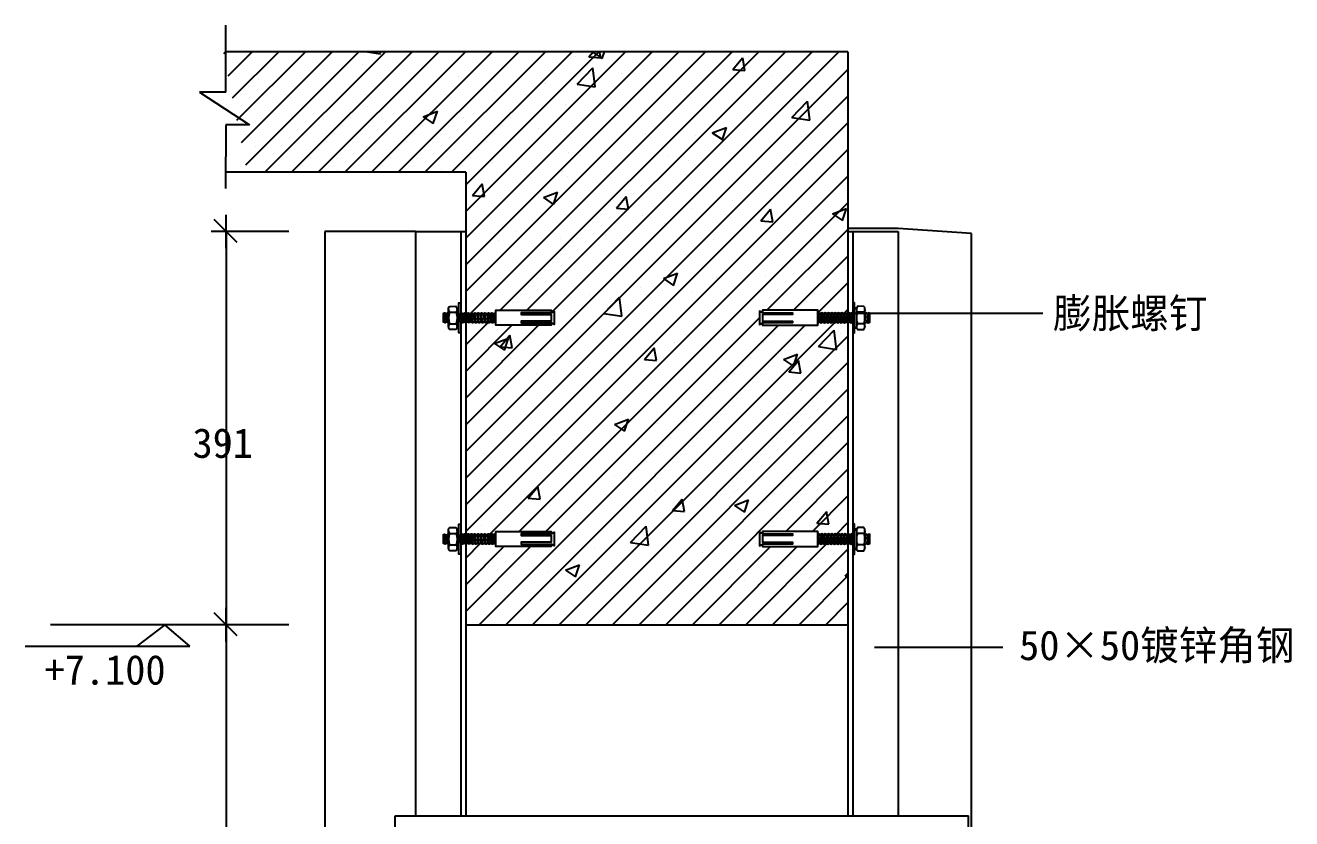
# Model space of a CAD drawing. Header units: metres. Extents: x -1106 to 1756, y 335 to 3725.
# Drawn here: x -1106 to 154, y 2877 to 3667 of the extents above; entities that cross this region are included whole.
import ezdxf

# ---------------------------------------------------------------- set-up
doc = ezdxf.new("R2010")
doc.units = ezdxf.units.M
for name, color, linetype in [('2', 2, 'Continuous'), ('3', 3, 'Continuous'), ('4', 4, 'Continuous'), ('7', 7, 'Continuous'), ('AXIS', 3, 'Continuous'), ('BH', 3, 'Continuous'), ('DIM', 3, 'Continuous'), ('TEXT', 7, 'Continuous')]:
    doc.layers.add(name, color=color, linetype=linetype)

msp = doc.modelspace()

# ---------------------------------------------------------------- linework, layer by layer
for p, q in [((-905.66, 3444.84), (-905.66, 3478.19)), ((-905.66, 3053.64), (-905.66, 3087))]:
    msp.add_line(p, q)
for points in [[(-894.72, 3450.38), (-917.81, 3473.47)], [(-894.72, 3059.18), (-917.81, 3082.28)]]:
    msp.add_lwpolyline(points)
at = {"layer": '2'}
for p, q in [((-287.57, 3640.32), (-906.33, 3640.32)), ((-287.57, 3640.32), (-287.57, 3070.32)), ((-667.57, 3520.32), (-906.33, 3520.32)), ((-667.57, 3520.32), (-667.57, 3070.32)), ((-667.57, 3070.32), (-287.57, 3070.32))]:
    msp.add_line(p, q, dxfattribs=at)
at = {"layer": '3'}
for p, q in [((-906.33, 3666.53), (-906.33, 3599.9)), ((-906.26, 3567.44), (-906.33, 3504.14)), ((-672.57, 3461.32), (-672.57, 2880.32)), ((-282.57, 3461.32), (-282.57, 2880.32)), ((-687.9, 3370.49), (-688.73, 3380.49)), ((-686.99, 3379.69), (-686.31, 3371.28)), ((-684.57, 3370.49), (-685.4, 3380.49)), ((-683.57, 3381.26), (-677.07, 3381.26)), ((-670.9, 3370.68), (-671.73, 3380.68)), ((-669.99, 3379.88), (-669.31, 3371.47)), ((-667.57, 3370.68), (-668.4, 3380.68)), ((-666.65, 3379.88), (-665.98, 3371.47)), ((-664.23, 3370.68), (-665.07, 3380.68)), ((-663.32, 3379.88), (-662.65, 3371.47)), ((-660.9, 3370.68), (-661.73, 3380.68)), ((-659.99, 3379.88), (-659.31, 3371.47)), ((-657.57, 3370.68), (-658.4, 3380.68)), ((-656.65, 3379.88), (-655.98, 3371.47)), ((-654.23, 3370.68), (-655.07, 3380.68)), ((-653.32, 3379.88), (-652.65, 3371.47)), ((-650.9, 3370.68), (-651.73, 3380.68)), ((-649.99, 3379.88), (-649.31, 3371.47)), ((-647.57, 3370.68), (-648.4, 3380.68)), ((-646.65, 3379.88), (-645.98, 3371.47)), ((-644.23, 3370.68), (-645.07, 3380.68)), ((-643.32, 3379.88), (-642.65, 3371.47)), ((-641.73, 3380.68), (-640.9, 3370.68)), ((-640.9, 3370.68), (-641.73, 3380.68)), ((-639.99, 3379.88), (-639.31, 3371.47)), ((-637.57, 3370.68), (-638.4, 3380.68)), ((-317.57, 3370.68), (-316.73, 3380.68)), ((-315.15, 3379.88), (-315.82, 3371.47)), ((-313.4, 3380.68), (-314.23, 3370.68)), ((-314.23, 3370.68), (-313.4, 3380.68)), ((-311.81, 3379.88), (-312.49, 3371.47)), ((-310.9, 3370.68), (-310.07, 3380.68)), ((-308.48, 3379.88), (-309.15, 3371.47)), ((-307.57, 3370.68), (-306.73, 3380.68)), ((-305.15, 3379.88), (-305.82, 3371.47)), ((-304.23, 3370.68), (-303.4, 3380.68)), ((-301.81, 3379.88), (-302.49, 3371.47)), ((-300.9, 3370.68), (-300.07, 3380.68)), ((-298.48, 3379.88), (-299.15, 3371.47)), ((-297.57, 3370.68), (-296.73, 3380.68)), ((-295.15, 3379.88), (-295.82, 3371.47)), ((-294.23, 3370.68), (-293.4, 3380.68)), ((-291.81, 3379.88), (-292.49, 3371.47)), ((-290.9, 3370.68), (-290.07, 3380.68)), ((-288.48, 3379.88), (-289.15, 3371.47)), ((-287.57, 3370.68), (-286.73, 3380.68)), ((-285.15, 3379.88), (-285.82, 3371.47)), ((-284.23, 3370.68), (-283.4, 3380.68)), ((-271.57, 3381.26), (-278.07, 3381.26)), ((-270.57, 3370.49), (-269.73, 3380.49)), ((-268.15, 3379.69), (-268.82, 3371.28)), ((-267.23, 3370.49), (-266.4, 3380.49)), ((-683.57, 3369.71), (-677.07, 3369.72)), ((-271.57, 3369.71), (-278.07, 3369.72)), ((-683.57, 3161.23), (-677.07, 3161.23)), ((-271.57, 3161.23), (-278.07, 3161.23)), ((-687.9, 3150.46), (-688.73, 3160.46)), ((-686.99, 3159.66), (-686.31, 3151.25)), ((-684.57, 3150.46), (-685.4, 3160.46)), ((-683.57, 3149.68), (-677.07, 3149.69)), ((-670.9, 3150.65), (-671.73, 3160.65)), ((-669.99, 3159.85), (-669.31, 3151.44)), ((-667.57, 3150.65), (-668.4, 3160.65)), ((-666.65, 3159.85), (-665.98, 3151.44)), ((-664.23, 3150.65), (-665.07, 3160.65)), ((-663.32, 3159.85), (-662.65, 3151.44)), ((-660.9, 3150.65), (-661.73, 3160.65)), ((-659.99, 3159.85), (-659.31, 3151.44)), ((-657.57, 3150.65), (-658.4, 3160.65)), ((-656.65, 3159.85), (-655.98, 3151.44)), ((-654.23, 3150.65), (-655.07, 3160.65)), ((-653.32, 3159.85), (-652.65, 3151.44)), ((-650.9, 3150.65), (-651.73, 3160.65)), ((-649.99, 3159.85), (-649.31, 3151.44)), ((-647.57, 3150.65), (-648.4, 3160.65)), ((-646.65, 3159.85), (-645.98, 3151.44)), ((-644.23, 3150.65), (-645.07, 3160.65)), ((-643.32, 3159.85), (-642.65, 3151.44)), ((-641.73, 3160.65), (-640.9, 3150.65)), ((-640.9, 3150.65), (-641.73, 3160.65)), ((-639.99, 3159.85), (-639.31, 3151.44)), ((-637.57, 3150.65), (-638.4, 3160.65)), ((-317.57, 3150.65), (-316.73, 3160.65)), ((-315.15, 3159.85), (-315.82, 3151.44)), ((-313.4, 3160.65), (-314.23, 3150.65)), ((-314.23, 3150.65), (-313.4, 3160.65)), ((-311.81, 3159.85), (-312.49, 3151.44)), ((-310.9, 3150.65), (-310.07, 3160.65)), ((-308.48, 3159.85), (-309.15, 3151.44)), ((-307.57, 3150.65), (-306.73, 3160.65)), ((-305.15, 3159.85), (-305.82, 3151.44)), ((-304.23, 3150.65), (-303.4, 3160.65)), ((-301.81, 3159.85), (-302.49, 3151.44)), ((-300.9, 3150.65), (-300.07, 3160.65)), ((-298.48, 3159.85), (-299.15, 3151.44)), ((-297.57, 3150.65), (-296.73, 3160.65)), ((-295.15, 3159.85), (-295.82, 3151.44)), ((-294.23, 3150.65), (-293.4, 3160.65)), ((-291.81, 3159.85), (-292.49, 3151.44)), ((-290.9, 3150.65), (-290.07, 3160.65)), ((-288.48, 3159.85), (-289.15, 3151.44)), ((-287.57, 3150.65), (-286.73, 3160.65)), ((-285.15, 3159.85), (-285.82, 3151.44)), ((-284.23, 3150.65), (-283.4, 3160.65)), ((-271.57, 3149.68), (-278.07, 3149.69)), ((-270.57, 3150.46), (-269.73, 3160.46)), ((-268.15, 3159.66), (-268.82, 3151.25)), ((-267.23, 3150.46), (-266.4, 3160.46)), ((-873.94, 3070.32), (-1080.61, 3070.32))]:
    msp.add_line(p, q, dxfattribs=at)
for points in [[(-684.57, 3383.93, 0.22), (-683.57, 3381.26, 0.17), (-683.57, 3369.71, 0.1), (-684.57, 3367.05)], [(-676.07, 3383.93, -0.22), (-677.07, 3381.26, -0.17), (-677.07, 3369.72, -0.1), (-676.07, 3367.05)], [(-279.07, 3383.93, 0.22), (-278.07, 3381.26, 0.17), (-278.07, 3369.72, 0.1), (-279.07, 3367.05)], [(-270.57, 3383.93, -0.22), (-271.57, 3381.26, -0.17), (-271.57, 3369.71, -0.1), (-270.57, 3367.05)], [(-684.57, 3163.9, 0.22), (-683.57, 3161.23, 0.17), (-683.57, 3149.68, 0.1), (-684.57, 3147.02)], [(-676.07, 3163.9, -0.22), (-677.07, 3161.23, -0.17), (-677.07, 3149.69, -0.1), (-676.07, 3147.02)], [(-279.07, 3163.9, 0.22), (-278.07, 3161.23, 0.17), (-278.07, 3149.69, 0.1), (-279.07, 3147.02)], [(-270.57, 3163.9, -0.22), (-271.57, 3161.23, -0.17), (-271.57, 3149.68, -0.1), (-270.57, 3147.02)]]:
    msp.add_lwpolyline(points, format="xyb", dxfattribs=at)
at = {"layer": '4'}
for p, q in [((-237.57, 3464.32), (-287.57, 3464.32)), ((-164.57, 3459.32), (-237.57, 3464.32)), ((-717.57, 3461.32), (-807.57, 3461.32)), ((-807.57, 3461.32), (-807.57, 2377.32)), ((-164.57, 2368.32), (-164.57, 3459.32))]:
    msp.add_line(p, q, dxfattribs=at)
at = {"layer": '7'}
for p, q in [((-717.57, 3461.32), (-717.57, 2880.32)), ((-717.57, 3461.32), (-667.57, 3461.32)), ((-287.57, 3461.32), (-237.57, 3461.32)), ((-237.57, 3461.32), (-237.57, 2880.32)), ((-684.57, 3370.49), (-684.57, 3380.11)), ((-676.07, 3383.93), (-676.07, 3367.05)), ((-674.32, 3365.61), (-674.32, 3385.37)), ((-672.57, 3371.43), (-672.57, 3380.26)), ((-637.57, 3370.68), (-637.57, 3380.3)), ((-317.57, 3370.68), (-317.57, 3380.3)), ((-282.57, 3371.43), (-282.57, 3380.26)), ((-280.82, 3365.61), (-280.82, 3385.37)), ((-279.07, 3383.93), (-279.07, 3367.05)), ((-270.57, 3370.49), (-270.57, 3380.11)), ((-676.07, 3163.9), (-676.07, 3147.02)), ((-674.32, 3145.58), (-674.32, 3165.34)), ((-280.82, 3145.58), (-280.82, 3165.34)), ((-279.07, 3163.9), (-279.07, 3147.02)), ((-684.57, 3150.46), (-684.57, 3160.08)), ((-672.57, 3151.41), (-672.57, 3160.23)), ((-637.57, 3150.65), (-637.57, 3160.27)), ((-317.57, 3150.65), (-317.57, 3160.27)), ((-282.57, 3151.41), (-282.57, 3160.23)), ((-270.57, 3150.46), (-270.57, 3160.08)), ((-966.76, 3070.32), (-994.73, 3048.94)), ((-941.87, 3048.94), (-966.76, 3070.32)), ((-667.57, 3070.32), (-667.57, 2880.32)), ((-287.57, 3070.32), (-287.57, 2880.32)), ((-1105.5, 3048.94), (-941.87, 3048.94)), ((-737.57, 2880.32), (-167.57, 2880.32)), ((-737.57, 2830.32), (-737.57, 2880.32)), ((-167.57, 2830.32), (-167.57, 2880.32))]:
    msp.add_line(p, q, dxfattribs=at)
for points in [[(-664.23, 3370.68), (-665.98, 3371.47), (-667.57, 3370.68), (-669.31, 3371.47), (-670.9, 3370.68), (-672.57, 3371.43), (-672.57, 3360.61), (-674.32, 3360.61), (-674.32, 3365.61), (-676.07, 3365.61), (-676.07, 3367.05, -0.2), (-677.23, 3363.94), (-683.4, 3363.94, -0.2), (-684.57, 3366.8), (-684.57, 3370.49), (-686.31, 3371.28), (-687.9, 3370.49), (-689.57, 3371.24), (-689.57, 3380.07), (-688.73, 3380.49), (-686.99, 3379.69), (-685.4, 3380.49), (-684.57, 3380.11), (-684.57, 3384.18, -0.23), (-683.4, 3387.03), (-677.23, 3387.04, -0.19), (-676.07, 3383.93), (-676.07, 3385.37), (-674.32, 3385.37), (-674.32, 3390.37), (-672.57, 3390.37), (-672.57, 3380.26), (-671.73, 3380.68), (-669.99, 3379.88), (-668.4, 3380.68), (-666.65, 3379.88), (-665.07, 3380.68), (-663.32, 3379.88), (-661.73, 3380.68), (-659.99, 3379.88), (-658.4, 3380.68), (-656.65, 3379.88), (-655.07, 3380.68), (-653.32, 3379.88), (-651.73, 3380.68), (-649.99, 3379.88), (-648.4, 3380.68), (-646.65, 3379.88), (-645.07, 3380.68), (-643.32, 3379.88), (-641.73, 3380.68), (-639.99, 3379.88), (-638.4, 3380.68), (-637.57, 3380.3), (-637.57, 3383.18), (-582.57, 3383.18), (-582.57, 3380.68), (-579.57, 3382.34), (-579.57, 3369.01), (-582.57, 3370.68), (-582.57, 3368.18), (-637.57, 3368.18), (-637.57, 3370.68), (-639.31, 3371.47), (-640.9, 3370.68), (-642.65, 3371.47), (-644.23, 3370.68), (-645.98, 3371.47), (-647.57, 3370.68), (-649.31, 3371.47), (-650.9, 3370.68), (-652.65, 3371.47), (-654.23, 3370.68), (-655.98, 3371.47), (-657.57, 3370.68), (-659.31, 3371.47), (-660.9, 3370.68), (-662.65, 3371.47)], [(-290.9, 3370.68), (-289.15, 3371.47), (-287.57, 3370.68), (-285.82, 3371.47), (-284.23, 3370.68), (-282.57, 3371.43), (-282.57, 3360.61), (-280.82, 3360.61), (-280.82, 3365.61), (-279.07, 3365.61), (-279.07, 3367.05, 0.2), (-277.9, 3363.94), (-271.73, 3363.94, 0.2), (-270.57, 3366.8), (-270.57, 3370.49), (-268.82, 3371.28), (-267.23, 3370.49), (-265.57, 3371.24), (-265.57, 3380.07), (-266.4, 3380.49), (-268.15, 3379.69), (-269.73, 3380.49), (-270.57, 3380.11), (-270.57, 3384.18, 0.23), (-271.73, 3387.03), (-277.9, 3387.04, 0.19), (-279.07, 3383.93), (-279.07, 3385.37), (-280.82, 3385.37), (-280.82, 3390.37), (-282.57, 3390.37), (-282.57, 3380.26), (-283.4, 3380.68), (-285.15, 3379.88), (-286.73, 3380.68), (-288.48, 3379.88), (-290.07, 3380.68), (-291.81, 3379.88), (-293.4, 3380.68), (-295.15, 3379.88), (-296.73, 3380.68), (-298.48, 3379.88), (-300.07, 3380.68), (-301.81, 3379.88), (-303.4, 3380.68), (-305.15, 3379.88), (-306.73, 3380.68), (-308.48, 3379.88), (-310.07, 3380.68), (-311.81, 3379.88), (-313.4, 3380.68), (-315.15, 3379.88), (-316.73, 3380.68), (-317.57, 3380.3), (-317.57, 3383.18), (-372.57, 3383.18), (-372.57, 3380.68), (-375.57, 3382.34), (-375.57, 3369.01), (-372.57, 3370.68), (-372.57, 3368.18), (-317.57, 3368.18), (-317.57, 3370.68), (-315.82, 3371.47), (-314.23, 3370.68), (-312.49, 3371.47), (-310.9, 3370.68), (-309.15, 3371.47), (-307.57, 3370.68), (-305.82, 3371.47), (-304.23, 3370.68), (-302.49, 3371.47), (-300.9, 3370.68), (-299.15, 3371.47), (-297.57, 3370.68), (-295.82, 3371.47), (-294.23, 3370.68), (-292.49, 3371.47)], [(-664.23, 3150.65), (-665.98, 3151.44), (-667.57, 3150.65), (-669.31, 3151.44), (-670.9, 3150.65), (-672.57, 3151.41), (-672.57, 3140.58), (-674.32, 3140.58), (-674.32, 3145.58), (-676.07, 3145.58), (-676.07, 3147.02, -0.2), (-677.23, 3143.91), (-683.4, 3143.91, -0.2), (-684.57, 3146.77), (-684.57, 3150.46), (-686.31, 3151.25), (-687.9, 3150.46), (-689.57, 3151.22), (-689.57, 3160.04), (-688.73, 3160.46), (-686.99, 3159.66), (-685.4, 3160.46), (-684.57, 3160.08), (-684.57, 3164.15, -0.23), (-683.4, 3167), (-677.23, 3167.01, -0.19), (-676.07, 3163.9), (-676.07, 3165.34), (-674.32, 3165.34), (-674.32, 3170.34), (-672.57, 3170.34), (-672.57, 3160.23), (-671.73, 3160.65), (-669.99, 3159.85), (-668.4, 3160.65), (-666.65, 3159.85), (-665.07, 3160.65), (-663.32, 3159.85), (-661.73, 3160.65), (-659.99, 3159.85), (-658.4, 3160.65), (-656.65, 3159.85), (-655.07, 3160.65), (-653.32, 3159.85), (-651.73, 3160.65), (-649.99, 3159.85), (-648.4, 3160.65), (-646.65, 3159.85), (-645.07, 3160.65), (-643.32, 3159.85), (-641.73, 3160.65), (-639.99, 3159.85), (-638.4, 3160.65), (-637.57, 3160.27), (-637.57, 3163.15), (-582.57, 3163.15), (-582.57, 3160.65), (-579.57, 3162.31), (-579.57, 3148.98), (-582.57, 3150.65), (-582.57, 3148.15), (-637.57, 3148.15), (-637.57, 3150.65), (-639.31, 3151.44), (-640.9, 3150.65), (-642.65, 3151.44), (-644.23, 3150.65), (-645.98, 3151.44), (-647.57, 3150.65), (-649.31, 3151.44), (-650.9, 3150.65), (-652.65, 3151.44), (-654.23, 3150.65), (-655.98, 3151.44), (-657.57, 3150.65), (-659.31, 3151.44), (-660.9, 3150.65), (-662.65, 3151.44)], [(-290.9, 3150.65), (-289.15, 3151.44), (-287.57, 3150.65), (-285.82, 3151.44), (-284.23, 3150.65), (-282.57, 3151.41), (-282.57, 3140.58), (-280.82, 3140.58), (-280.82, 3145.58), (-279.07, 3145.58), (-279.07, 3147.02, 0.2), (-277.9, 3143.91), (-271.73, 3143.91, 0.2), (-270.57, 3146.77), (-270.57, 3150.46), (-268.82, 3151.25), (-267.23, 3150.46), (-265.57, 3151.22), (-265.57, 3160.04), (-266.4, 3160.46), (-268.15, 3159.66), (-269.73, 3160.46), (-270.57, 3160.08), (-270.57, 3164.15, 0.23), (-271.73, 3167), (-277.9, 3167.01, 0.19), (-279.07, 3163.9), (-279.07, 3165.34), (-280.82, 3165.34), (-280.82, 3170.34), (-282.57, 3170.34), (-282.57, 3160.23), (-283.4, 3160.65), (-285.15, 3159.85), (-286.73, 3160.65), (-288.48, 3159.85), (-290.07, 3160.65), (-291.81, 3159.85), (-293.4, 3160.65), (-295.15, 3159.85), (-296.73, 3160.65), (-298.48, 3159.85), (-300.07, 3160.65), (-301.81, 3159.85), (-303.4, 3160.65), (-305.15, 3159.85), (-306.73, 3160.65), (-308.48, 3159.85), (-310.07, 3160.65), (-311.81, 3159.85), (-313.4, 3160.65), (-315.15, 3159.85), (-316.73, 3160.65), (-317.57, 3160.27), (-317.57, 3163.15), (-372.57, 3163.15), (-372.57, 3160.65), (-375.57, 3162.31), (-375.57, 3148.98), (-372.57, 3150.65), (-372.57, 3148.15), (-317.57, 3148.15), (-317.57, 3150.65), (-315.82, 3151.44), (-314.23, 3150.65), (-312.49, 3151.44), (-310.9, 3150.65), (-309.15, 3151.44), (-307.57, 3150.65), (-305.82, 3151.44), (-304.23, 3150.65), (-302.49, 3151.44), (-300.9, 3150.65), (-299.15, 3151.44), (-297.57, 3150.65), (-295.82, 3151.44), (-294.23, 3150.65), (-292.49, 3151.44)]]:
    msp.add_lwpolyline(points, format="xyb", close=True, dxfattribs=at)
for points in [[(-582.57, 3380.68), (-612.57, 3380.68), (-612.57, 3379.01), (-582.57, 3379.01), (-582.57, 3372.34), (-612.57, 3372.34), (-612.57, 3370.68), (-582.57, 3370.68)], [(-372.57, 3380.68), (-342.56, 3380.68), (-342.56, 3379.01), (-372.57, 3379.01), (-372.57, 3372.34), (-342.56, 3372.34), (-342.56, 3370.68), (-372.57, 3370.68)], [(-582.57, 3160.65), (-612.57, 3160.65), (-612.57, 3158.98), (-582.57, 3158.98), (-582.57, 3152.31), (-612.57, 3152.31), (-612.57, 3150.65), (-582.57, 3150.65)], [(-372.57, 3160.65), (-342.56, 3160.65), (-342.56, 3158.98), (-372.57, 3158.98), (-372.57, 3152.31), (-342.56, 3152.31), (-342.56, 3150.65), (-372.57, 3150.65)]]:
    msp.add_lwpolyline(points, dxfattribs=at)
at = {"layer": 'AXIS'}
for p, q in [((-932.41, 3599.9), (-882.58, 3567.44)), ((-906.26, 3599.9), (-932.41, 3599.9)), ((-882.58, 3567.44), (-906.26, 3567.44))]:
    msp.add_line(p, q, dxfattribs=at)
at = {"layer": 'BH'}
for p, q in [((-908.01, 3638.64), (-906.33, 3640.32)), ((-903.68, 3616.45), (-879.81, 3640.32)), ((-899.35, 3594.26), (-853.3, 3640.32)), ((-895.02, 3572.08), (-826.78, 3640.32)), ((-890.69, 3549.89), (-800.26, 3640.32)), ((-886.36, 3527.71), (-773.75, 3640.32)), ((-867.23, 3520.32), (-747.23, 3640.32)), ((-840.71, 3520.32), (-720.71, 3640.32)), ((-814.2, 3520.32), (-694.2, 3640.32)), ((-787.68, 3520.32), (-667.68, 3640.32)), ((-765.17, 3640.32), (-752.34, 3638.33)), ((-761.17, 3520.32), (-641.17, 3640.32)), ((-752.33, 3638.34), (-752.56, 3640.32)), ((-734.65, 3520.32), (-614.65, 3640.32)), ((-708.13, 3520.32), (-588.13, 3640.32)), ((-681.62, 3520.32), (-561.62, 3640.32)), ((-667.57, 3507.85), (-535.1, 3640.32)), ((-667.57, 3481.34), (-508.58, 3640.32)), ((-667.57, 3454.82), (-482.07, 3640.32)), ((-667.57, 3428.3), (-455.55, 3640.32)), ((-667.57, 3401.79), (-429.03, 3640.32)), ((-667.57, 3269.2), (-296.45, 3640.32)), ((-662.59, 3380.25), (-402.52, 3640.32)), ((-633.14, 3383.18), (-376, 3640.32)), ((-606.63, 3383.18), (-349.48, 3640.32)), ((-582.57, 3380.72), (-322.97, 3640.32)), ((-545.25, 3635.17), (-540.93, 3640.32)), ((-541.7, 3640.15), (-541.26, 3640.32)), ((-541.7, 3640.15), (-531.76, 3633.44)), ((-533.29, 3634.14), (-534.43, 3640.32)), ((-531.75, 3633.46), (-529.45, 3640.32)), ((-769.86, 3627.64), (-769.86, 3627.64)), ((-558.24, 3635.41), (-558.24, 3635.41)), ((-545.25, 3635.17), (-533.3, 3634.12)), ((-401.8, 3622.62), (-392.16, 3634.11)), ((-389.84, 3621.59), (-392.15, 3634.13)), ((-386.43, 3635.39), (-386.43, 3635.39)), ((-674.88, 3615.38), (-674.88, 3615.38)), ((-667.57, 3242.69), (-287.57, 3622.69)), ((-556.68, 3607.99), (-541.1, 3624.22)), ((-538.89, 3605.24), (-541.1, 3624.23)), ((-512.74, 3618.76), (-512.74, 3618.76)), ((-401.8, 3622.62), (-389.85, 3621.57)), ((-362.02, 3617.02), (-362.02, 3617.02)), ((-873.74, 3612.64), (-873.74, 3612.64)), ((-638.55, 3602.2), (-638.55, 3602.2)), ((-588.48, 3608.79), (-588.48, 3608.79)), ((-556.68, 3607.99), (-538.89, 3605.23)), ((-464.7, 3602.94), (-464.7, 3602.94)), ((-791.51, 3595.36), (-791.51, 3595.36)), ((-667.57, 3216.17), (-287.57, 3596.17)), ((-343.23, 3574.88), (-327.65, 3591.12)), ((-325.44, 3572.14), (-327.65, 3591.13)), ((-764.86, 3585.57), (-764.86, 3585.57)), ((-709.75, 3575.64), (-695.74, 3581.02)), ((-699.79, 3568.95), (-695.74, 3581.04)), ((-568.58, 3587.94), (-568.58, 3587.94)), ((-890.68, 3569.01), (-890.68, 3569.01)), ((-840.61, 3575.6), (-840.61, 3575.6)), ((-808.66, 3572.94), (-808.66, 3572.94)), ((-709.75, 3575.64), (-699.8, 3568.93)), ((-701.9, 3568.43), (-701.9, 3568.43)), ((-669.6, 3575.14), (-669.6, 3575.14)), ((-667.57, 3189.66), (-287.57, 3569.66)), ((-595.13, 3563.92), (-595.13, 3563.92)), ((-422.32, 3559.63), (-408.32, 3565)), ((-412.37, 3552.94), (-408.31, 3565.02)), ((-343.23, 3574.88), (-325.44, 3572.12)), ((-313.23, 3573.07), (-313.23, 3573.07)), ((-772.29, 3561.06), (-772.29, 3561.06)), ((-488.37, 3559.41), (-488.37, 3559.41)), ((-439.04, 3556.51), (-439.04, 3556.51)), ((-422.32, 3559.63), (-412.37, 3552.92)), ((-388.97, 3563.1), (-388.97, 3563.1)), ((-381.6, 3554.9), (-381.6, 3554.9)), ((-333.22, 3556.11), (-333.22, 3556.11)), ((-876.17, 3546.06), (-876.17, 3546.06)), ((-873.26, 3550.59), (-873.26, 3550.59)), ((-766.49, 3546.08), (-766.49, 3546.08)), ((-667.57, 3163.14), (-287.57, 3543.14)), ((-659.73, 3541.56), (-659.73, 3541.56)), ((-565.35, 3539.88), (-565.35, 3539.88)), ((-364.45, 3550.44), (-364.45, 3550.44)), ((-641.1, 3529.91), (-641.1, 3529.91)), ((-552.96, 3537.05), (-552.96, 3537.05)), ((-467.14, 3536.36), (-467.14, 3536.36)), ((-449.86, 3536.09), (-449.86, 3536.09)), ((-446.2, 3532.54), (-446.2, 3532.54)), ((-339.44, 3528.03), (-339.44, 3528.03)), ((-795.61, 3520.32), (-794.77, 3521.32)), ((-794.57, 3520.32), (-794.76, 3521.34)), ((-691.17, 3523.32), (-691.17, 3523.32)), ((-644.02, 3160.17), (-287.57, 3516.62)), ((-571.01, 3521.36), (-571.01, 3521.36)), ((-566.5, 3516.07), (-566.5, 3516.07)), ((-660.96, 3497.28), (-651.31, 3508.77)), ((-649, 3496.25), (-651.31, 3508.79)), ((-660.96, 3497.28), (-649, 3496.23)), ((-614.52, 3163.15), (-287.57, 3490.11)), ((-590.37, 3495.12), (-576.36, 3500.5)), ((-590.37, 3495.12), (-580.42, 3488.41)), ((-580.41, 3488.43), (-576.36, 3500.52)), ((-517.5, 3484.73), (-507.86, 3496.22)), ((-505.54, 3483.7), (-507.86, 3496.24)), ((-401.94, 3492.18), (-401.94, 3492.18)), ((-365.84, 3494.19), (-365.84, 3494.19)), ((-517.5, 3484.73), (-505.55, 3483.68)), ((-491.65, 3477.63), (-491.65, 3477.63)), ((-441.59, 3484.22), (-441.59, 3484.22)), ((-374.05, 3472.18), (-364.41, 3483.67)), ((-366.88, 3483.86), (-366.88, 3483.86)), ((-362.09, 3471.15), (-364.4, 3483.69)), ((-302.94, 3479.1), (-288.94, 3484.48)), ((-302.94, 3479.1), (-292.99, 3472.39)), ((-292.99, 3472.41), (-288.93, 3484.5)), ((-518.57, 3472.16), (-518.57, 3472.16)), ((-469.57, 3469.78), (-469.57, 3469.78)), ((-374.05, 3472.18), (-362.1, 3471.13)), ((-367.98, 3383.18), (-287.57, 3463.59)), ((-635.21, 3452.14), (-635.21, 3452.14)), ((-634.92, 3462.26), (-634.92, 3462.26)), ((-617.96, 3461), (-617.96, 3461)), ((-573.45, 3454.79), (-573.45, 3454.79)), ((-528.16, 3457.75), (-528.16, 3457.75)), ((-421.4, 3453.23), (-421.4, 3453.23)), ((-314.63, 3448.72), (-314.63, 3448.72)), ((-341.46, 3383.18), (-287.57, 3437.07)), ((-292.14, 3431.94), (-292.14, 3431.94)), ((-470.99, 3414.6), (-456.98, 3419.97)), ((-470.99, 3414.6), (-461.04, 3407.89)), ((-461.03, 3407.91), (-456.98, 3419.99)), ((-418.45, 3415.31), (-418.45, 3415.31)), ((-369.31, 3417.28), (-369.31, 3417.28)), ((-325.55, 3422.19), (-325.55, 3422.19)), ((-494.2, 3405.34), (-494.2, 3405.34)), ((-472, 3403.2), (-472, 3403.2)), ((-442.19, 3402.17), (-442.19, 3402.17)), ((-317.21, 3380.91), (-287.57, 3410.56)), ((-575.88, 3388.21), (-575.88, 3388.21)), ((-544.27, 3398.75), (-544.27, 3398.75)), ((-530.16, 3380.06), (-514.59, 3396.29)), ((-512.37, 3377.31), (-514.58, 3396.31)), ((-588.01, 3163.15), (-375.57, 3375.59)), ((-558.83, 3382.15), (-558.83, 3382.15)), ((-530.16, 3380.06), (-512.38, 3377.3)), ((-291.65, 3379.96), (-287.57, 3384.04)), ((-667.57, 3348.75), (-645.2, 3371.12)), ((-667.57, 3322.24), (-621.63, 3368.18)), ((-667.57, 3295.72), (-595.11, 3368.18)), ((-654.32, 3070.32), (-356.46, 3368.18)), ((-627.8, 3070.32), (-329.95, 3368.18)), ((-601.29, 3070.32), (-300.92, 3370.69)), ((-316.71, 3346.95), (-301.14, 3363.19)), ((-298.92, 3344.21), (-301.13, 3363.2)), ((-639.03, 3350.09), (-625.03, 3355.47)), ((-639.03, 3350.09), (-629.08, 3343.38)), ((-633.21, 3346.84), (-623.56, 3358.33)), ((-629.08, 3343.4), (-625.02, 3355.49)), ((-621.25, 3345.81), (-623.56, 3358.35)), ((-574.77, 3070.32), (-287.57, 3357.52)), ((-567.11, 3355.55), (-567.11, 3355.55)), ((-460.34, 3351.04), (-460.34, 3351.04)), ((-371.74, 3350.7), (-371.74, 3350.7)), ((-344.76, 3353.06), (-344.76, 3353.06)), ((-294.69, 3359.65), (-294.69, 3359.65)), ((-633.21, 3346.84), (-621.25, 3345.8)), ((-489.75, 3334.29), (-480.11, 3345.78)), ((-477.79, 3333.26), (-480.11, 3345.8)), ((-353.58, 3346.52), (-353.58, 3346.52)), ((-351.6, 3334.07), (-337.6, 3339.45)), ((-341.65, 3327.38), (-337.59, 3339.47)), ((-316.71, 3346.95), (-298.93, 3344.2)), ((-631.7, 3333.19), (-631.7, 3333.19)), ((-548.25, 3070.32), (-287.57, 3331.01)), ((-546.81, 3326.46), (-546.81, 3326.46)), ((-524.94, 3328.68), (-524.94, 3328.68)), ((-489.75, 3334.29), (-477.8, 3333.25)), ((-474.43, 3336.62), (-474.43, 3336.62)), ((-471.07, 3336.43), (-471.07, 3336.43)), ((-351.6, 3334.07), (-341.66, 3327.36)), ((-346.3, 3321.74), (-336.66, 3333.23)), ((-334.34, 3320.71), (-336.65, 3333.25)), ((-596.88, 3319.86), (-596.88, 3319.86)), ((-578.31, 3321.63), (-578.31, 3321.63)), ((-418.17, 3324.17), (-418.17, 3324.17)), ((-346.3, 3321.74), (-334.35, 3320.7)), ((-311.41, 3319.66), (-311.41, 3319.66)), ((-521.74, 3070.32), (-287.57, 3304.49)), ((-333.81, 3302.86), (-333.81, 3302.86)), ((-519.65, 3269.57), (-505.64, 3274.94)), ((-509.69, 3262.88), (-505.64, 3274.96)), ((-495.22, 3070.32), (-287.57, 3277.97)), ((-450.45, 3282.84), (-450.45, 3282.84)), ((-374.18, 3284.13), (-374.18, 3284.13)), ((-347.3, 3280.77), (-347.3, 3280.77)), ((-567.09, 3262.81), (-567.09, 3262.81)), ((-519.65, 3269.57), (-509.7, 3262.86)), ((-476.86, 3270.04), (-476.86, 3270.04)), ((-397.37, 3274.17), (-397.37, 3274.17)), ((-606.9, 3253.88), (-606.9, 3253.88)), ((-580.74, 3255.05), (-580.74, 3255.05)), ((-523.68, 3257.55), (-523.68, 3257.55)), ((-500.13, 3249.37), (-500.13, 3249.37)), ((-468.7, 3070.32), (-287.57, 3251.46)), ((-649.5, 3240.98), (-649.5, 3240.98)), ((-599.43, 3247.57), (-599.43, 3247.57)), ((-402.53, 3238.92), (-402.53, 3238.92)), ((-393.37, 3244.86), (-393.37, 3244.86)), ((-349.36, 3163.15), (-287.57, 3224.94)), ((-519.16, 3218.9), (-519.16, 3218.9)), ((-376.61, 3217.55), (-376.61, 3217.55)), ((-324.17, 3211.86), (-324.17, 3211.86)), ((-635.8, 3198.88), (-635.8, 3198.88)), ((-605.46, 3196.4), (-595.81, 3207.89)), ((-593.5, 3195.38), (-595.81, 3207.91)), ((-479.3, 3203.47), (-479.3, 3203.47)), ((-399.92, 3201.88), (-399.92, 3201.88)), ((-605.46, 3196.4), (-593.5, 3195.36)), ((-583.17, 3188.47), (-583.17, 3188.47)), ((-462, 3183.85), (-452.36, 3195.34)), ((-450.04, 3182.83), (-452.36, 3195.36)), ((-449.99, 3195.29), (-449.99, 3195.29)), ((-400.27, 3189.04), (-386.26, 3194.42)), ((-400.27, 3189.04), (-390.32, 3182.33)), ((-390.31, 3182.35), (-386.26, 3194.44)), ((-322.84, 3163.15), (-287.57, 3198.42)), ((-576.3, 3178.66), (-576.3, 3178.66)), ((-462, 3183.85), (-450.05, 3182.81)), ((-318.55, 3171.3), (-308.91, 3182.79)), ((-306.59, 3170.28), (-308.9, 3182.81)), ((-652.04, 3168.69), (-652.04, 3168.69)), ((-503.65, 3152.13), (-488.07, 3168.37)), ((-485.85, 3149.39), (-488.06, 3168.38)), ((-326.14, 3168.93), (-326.14, 3168.93)), ((-318.55, 3171.3), (-306.6, 3170.26)), ((-299.24, 3160.23), (-287.57, 3171.91)), ((-667.57, 3136.62), (-652.85, 3151.34)), ((-503.65, 3152.13), (-485.86, 3149.37)), ((-442.78, 3148.91), (-442.78, 3148.91)), ((-389.15, 3070.32), (-308.41, 3151.07)), ((-379.04, 3150.97), (-379.04, 3150.97)), ((-667.57, 3110.11), (-629.52, 3148.15)), ((-667.57, 3083.59), (-603.01, 3148.15)), ((-539.08, 3147.17), (-539.08, 3147.17)), ((-481.73, 3136.89), (-481.73, 3136.89)), ((-442.19, 3070.32), (-364.36, 3148.15)), ((-432.31, 3142.66), (-432.31, 3142.66)), ((-415.67, 3070.32), (-337.84, 3148.15)), ((-362.64, 3070.32), (-287.57, 3145.39)), ((-325.55, 3138.15), (-325.55, 3138.15)), ((-603.67, 3124.82), (-603.67, 3124.82)), ((-568.31, 3124.54), (-554.31, 3129.91)), ((-568.31, 3124.54), (-558.36, 3117.83)), ((-559.42, 3128.89), (-559.42, 3128.89)), ((-558.36, 3117.85), (-554.3, 3129.93)), ((-376.79, 3132.97), (-376.79, 3132.97)), ((-585.6, 3121.89), (-585.6, 3121.89)), ((-502.6, 3116.41), (-502.6, 3116.41)), ((-496.91, 3120.31), (-496.91, 3120.31)), ((-452.53, 3123), (-452.53, 3123)), ((-390.15, 3115.8), (-390.15, 3115.8)), ((-336.12, 3070.32), (-287.57, 3118.87)), ((-290.2, 3119.03), (-287.57, 3121.77)), ((-290.2, 3119.03), (-287.57, 3118.62)), ((-628.91, 3099.78), (-628.91, 3099.78)), ((-309.6, 3070.32), (-287.57, 3092.36)), ((-381.47, 3084.39), (-381.47, 3084.39)), ((-303.09, 3070.72), (-303.09, 3070.72))]:
    msp.add_line(p, q, dxfattribs=at)
at = {"layer": 'DIM'}
for p, q in [((-843.5, 3461.32), (-920.66, 3461.32)), ((-905.66, 3461.32), (-905.66, 3070.32)), ((-843.5, 3070.32), (-920.66, 3070.32)), ((-843.5, 3070.32), (-920.66, 3070.32)), ((-905.66, 3070.32), (-905.66, 2377.32))]:
    msp.add_line(p, q, dxfattribs=at)
for points in [[(-312.61, 3380.28), (-93.72, 3380.28)], [(-261.14, 3048.02), (-133.53, 3048.02)]]:
    msp.add_lwpolyline(points, dxfattribs=at)

# ---------------------------------------------------------------- texts
at = {"layer": 'DIM', "insert": (-939.25, 3265.82), "char_height": 29.5, "attachment_point": 1}
msp.add_mtext('\\A1;391', dxfattribs=at)
at = {"layer": 'TEXT'}
for s, p in [('膨胀螺钉', (-83.45, 3365.38)), ('50×50镀锌角钢', (-117.25, 3035.16)), ('+7.100', (-1086.4, 3010.77))]:
    msp.add_text(s, height=29.5, dxfattribs=at).set_placement(p)

doc.saveas('drawing.dxf')
